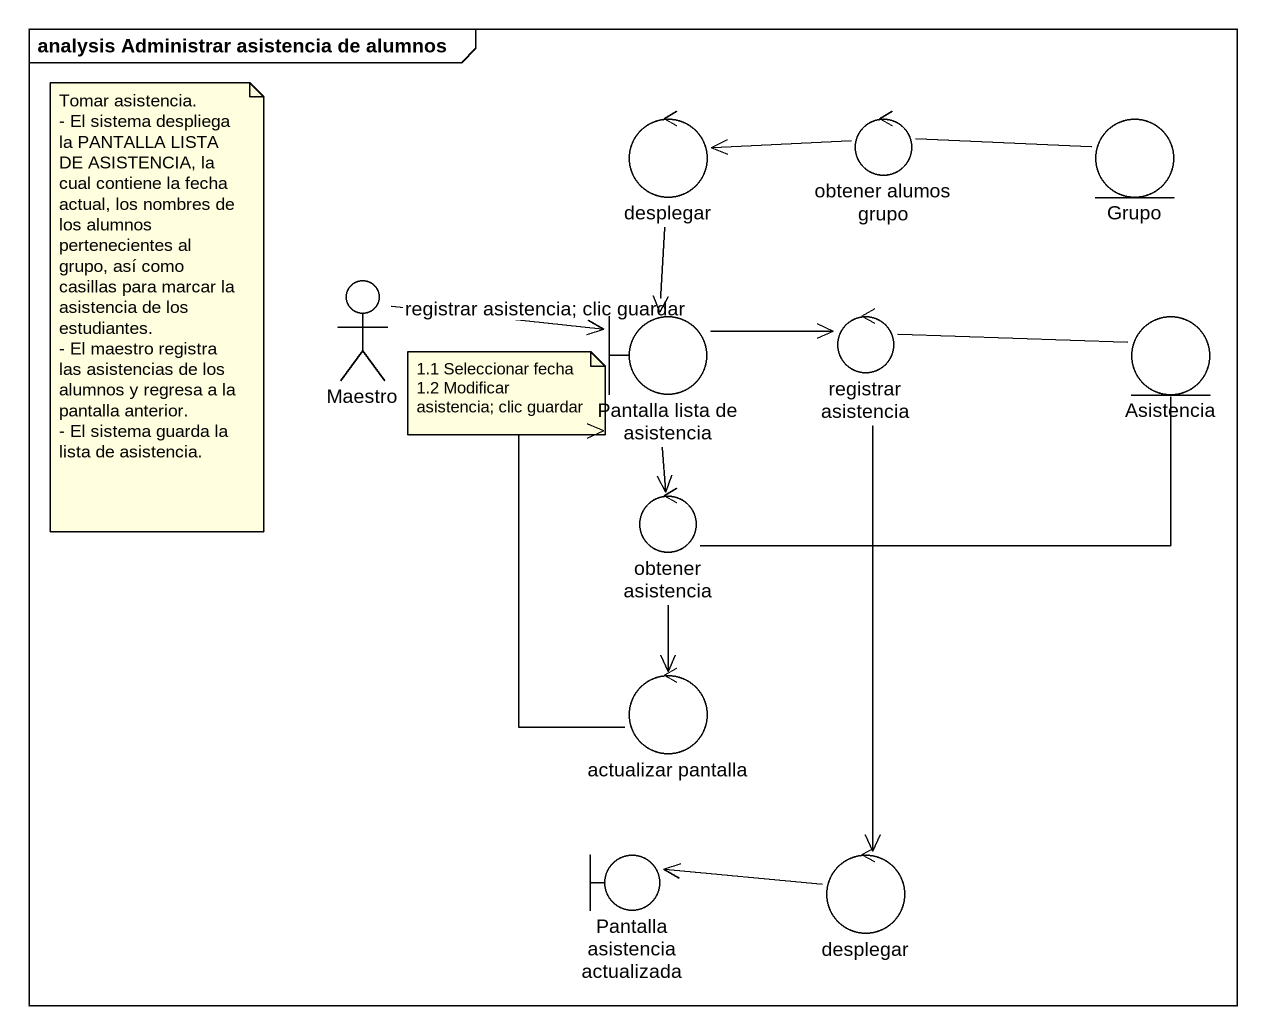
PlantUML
@startuml
mainframe analysis Administrar asistencia de alumnos
control desplegar
control "obtener alumos grupo" as obtener_alumos_grupo
entity Grupo
actor Maestro
boundary "Pantalla lista de asistencia" as Pantalla_lista_de_asistencia
control "registrar asistencia" as registrar_asistencia
entity Asistencia
control "obtener asistencia" as obtener_asistencia
control "actualizar pantalla" as actualizar_pantalla
boundary "Pantalla asistencia actualizada" as Pantalla_asistencia
control "desplegar" as desplegar_2
desplegar --> Pantalla_lista_de_asistencia
obtener_alumos_grupo -left-> desplegar
obtener_alumos_grupo -right- Grupo
Maestro -right-> Pantalla_lista_de_asistencia : registrar asistencia; clic guardar
Pantalla_lista_de_asistencia -right-> registrar_asistencia
Pantalla_lista_de_asistencia --> obtener_asistencia
registrar_asistencia -right- Asistencia
registrar_asistencia --> desplegar_2
obtener_asistencia -right- Asistencia
obtener_asistencia --> actualizar_pantalla
actualizar_pantalla -up-> Pantalla_lista_de_asistencia
desplegar_2 -left-> Pantalla_asistencia
note as N1
  Tomar asistencia.
  - El sistema despliega la PANTALLA LISTA DE ASISTENCIA, la cual contiene la fecha actual, los nombres de los alumnos pertenecientes al grupo, así como casillas para marcar la asistencia de los estudiantes.
  - El maestro registra las asistencias de los alumnos y regresa a la pantalla anterior.
  - El sistema guarda la lista de asistencia.
end note
note as N2
  1.1 Seleccionar fecha
  1.2 Modificar asistencia; clic guardar
end note
@enduml
